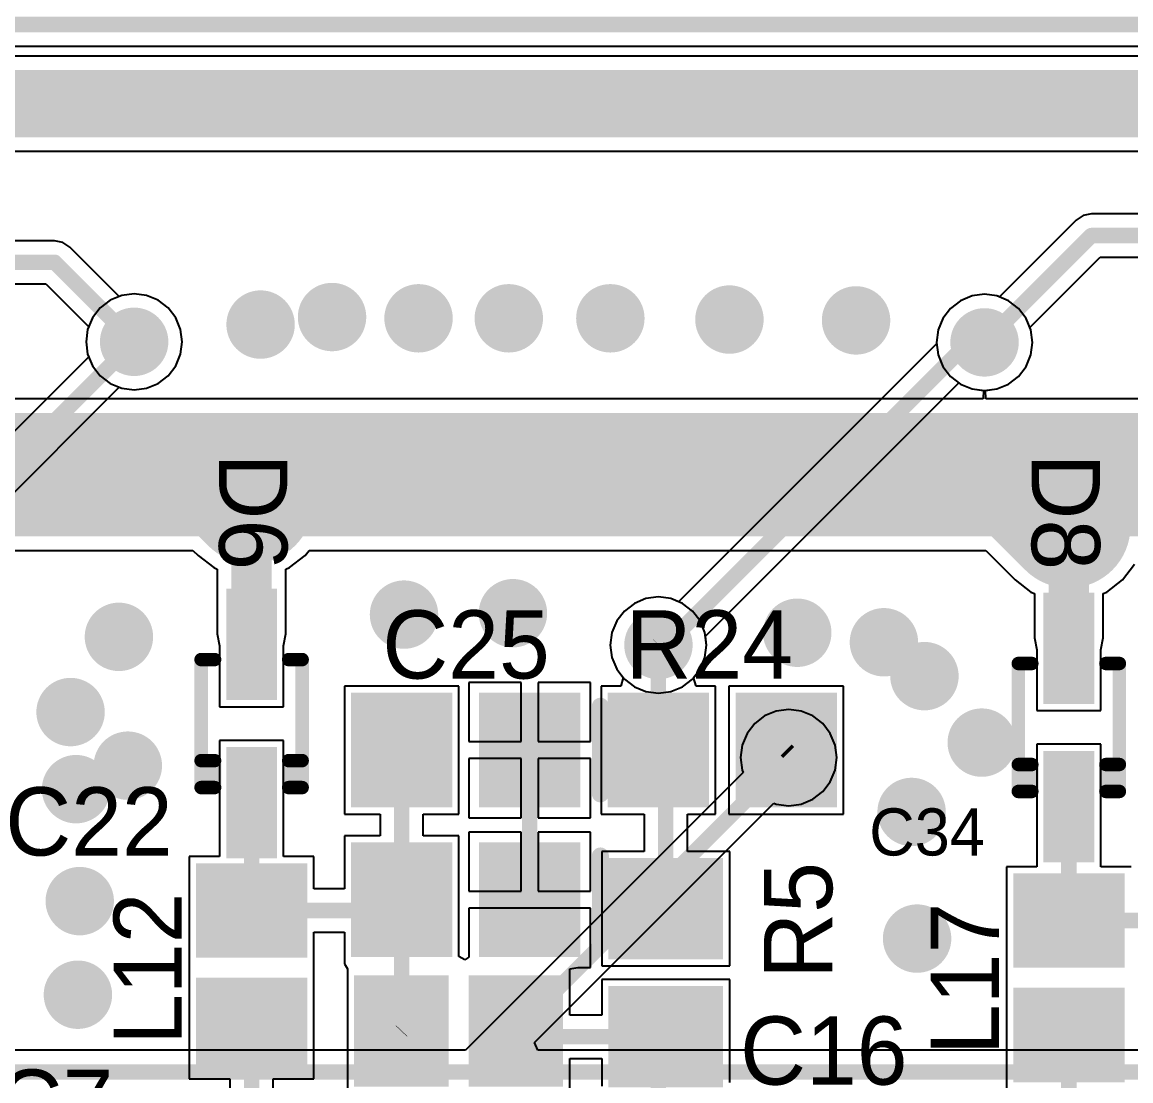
# Model space of a CAD drawing. Header units: millimetres. Extents: x 0 to 7.36, y -3.03 to 0.
# Drawn here: x 2.46 to 3.108, y -1.942 to -1.323 of the extents above; entities that cross this region are included whole.
import ezdxf

# ---------------------------------------------------------------- set-up
doc = ezdxf.new("R2010")
doc.units = ezdxf.units.MM
doc.header["$MEASUREMENT"] = 0
for name, color, linetype in [('BottomLayer', 5, 'Continuous'), ('MultiLayer', 9, 'Continuous'), ('TopLayer', 1, 'Continuous'), ('TopOverlay', 2, 'Continuous'), ('TopPaste', 8, 'Continuous'), ('TopSolder', 216, 'Continuous'), ('ViaHoleLayer', 16, 'Continuous')]:
    doc.layers.add(name, color=color, linetype=linetype)

# ---------------------------------------------------------------- blocks, each defined once
blk = doc.blocks.new('CAP_0805_28')
at = {"layer": 'TopLayer'}
for points in [[(-0.05511, -0.02953), (-0.00393, -0.02953), (-0.05511, 0.02953), (-0.00393, 0.02953)], [(0.0197, -0.02953), (0.07088, -0.02953), (0.0197, 0.02953), (0.07088, 0.02953)]]:
    blk.add_solid(points, dxfattribs=at)
at = {"layer": 'TopOverlay', "const_width": 0.01}
blk.add_lwpolyline([(-0.07088, 0.02557), (-0.07088, -0.02557)], dxfattribs=at)
at = {"layer": 'TopOverlay', "const_width": 0.005}
for points in [[(-0.07338, 0.02557, 1), (-0.06838, 0.02557, 1)], [(-0.07338, -0.02557, 1), (-0.06838, -0.02557, 1)]]:
    blk.add_lwpolyline(points, format="xyb", close=True, dxfattribs=at)
at = {"layer": 'TopPaste'}
for points in [[(-0.05511, -0.02953), (-0.00393, -0.02953), (-0.05511, 0.02953), (-0.00393, 0.02953)], [(0.0197, -0.02953), (0.07088, -0.02953), (0.0197, 0.02953), (0.07088, 0.02953)]]:
    blk.add_solid(points, dxfattribs=at)
at = {"layer": 'TopSolder'}
for points in [[(-0.05911, -0.03353), (0.00007, -0.03353), (-0.05911, 0.03353), (0.00007, 0.03353)], [(0.0157, -0.03353), (0.07488, -0.03353), (0.0157, 0.03353), (0.07488, 0.03353)]]:
    blk.add_solid(points, dxfattribs=at)
blk = doc.blocks.new('RES_0805_36')
at = {"layer": 'TopLayer'}
for points in [[(-0.06299, -0.02953), (-0.01181, -0.02953), (-0.06299, 0.02953), (-0.01181, 0.02953)], [(0.01181, -0.02953), (0.06299, -0.02953), (0.01181, 0.02953), (0.06299, 0.02953)]]:
    blk.add_solid(points, dxfattribs=at)
at = {"layer": 'TopPaste'}
for points in [[(-0.06299, -0.02953), (-0.01181, -0.02953), (-0.06299, 0.02953), (-0.01181, 0.02953)], [(0.01181, -0.02953), (0.06299, -0.02953), (0.01181, 0.02953), (0.06299, 0.02953)]]:
    blk.add_solid(points, dxfattribs=at)
at = {"layer": 'TopSolder'}
for points in [[(-0.06699, -0.03353), (-0.00781, -0.03353), (-0.06699, 0.03353), (-0.00781, 0.03353)], [(0.00781, -0.03353), (0.06699, -0.03353), (0.00781, 0.03353), (0.06699, 0.03353)]]:
    blk.add_solid(points, dxfattribs=at)
blk = doc.blocks.new('SOD_323_39')
at = {"layer": 'TopLayer'}
for points in [[(-0.0748, -0.01083), (-0.01772, -0.01083), (-0.0748, 0.01083), (-0.01772, 0.01083)], [(0.01772, -0.01083), (0.0748, -0.01083), (0.01772, 0.01083), (0.0748, 0.01083)]]:
    blk.add_solid(points, dxfattribs=at)
at = {"layer": 'TopOverlay', "const_width": 0.00787}
for points in [[(0.0374, 0.02953), (-0.0374, 0.02953)], [(-0.0374, 0.02165), (-0.0374, 0.02953)], [(0.02165, 0.02165), (0.02165, 0.02953)], [(0.0374, 0.02165), (0.0374, 0.02953)], [(0.0374, 0.02165), (0.02165, 0.02165)], [(-0.0374, -0.02953), (-0.0374, -0.02165)], [(0.0374, -0.02165), (0.02165, -0.02165)], [(0.02165, -0.02953), (0.02165, -0.02165)], [(0.0374, -0.02953), (0.0374, -0.02165)], [(0.0374, -0.02953), (-0.0374, -0.02953)]]:
    blk.add_lwpolyline(points, dxfattribs=at)
at = {"layer": 'TopOverlay', "const_width": 0.00394}
for points in [[(-0.03937, 0.02953, 1), (-0.03543, 0.02953, 1)], [(-0.03937, 0.02953, 1), (-0.03543, 0.02953, 1)], [(0.01969, 0.02953, 1), (0.02362, 0.02953, 1)], [(0.03543, 0.02953, 1), (0.03937, 0.02953, 1)], [(0.03543, 0.02953, 1), (0.03937, 0.02953, 1)], [(-0.03937, 0.02165, 1), (-0.03543, 0.02165, 1)], [(0.01969, 0.02165, 1), (0.02362, 0.02165, 1)], [(0.01969, 0.02165, 1), (0.02362, 0.02165, 1)], [(0.03543, 0.02165, 1), (0.03937, 0.02165, 1)], [(0.03543, 0.02165, 1), (0.03937, 0.02165, 1)], [(-0.03937, -0.02165, 1), (-0.03543, -0.02165, 1)], [(0.01969, -0.02165, 1), (0.02362, -0.02165, 1)], [(0.01969, -0.02165, 1), (0.02362, -0.02165, 1)], [(0.03543, -0.02165, 1), (0.03937, -0.02165, 1)], [(0.03543, -0.02165, 1), (0.03937, -0.02165, 1)], [(-0.03937, -0.02953, 1), (-0.03543, -0.02953, 1)], [(-0.03937, -0.02953, 1), (-0.03543, -0.02953, 1)], [(0.01969, -0.02953, 1), (0.02362, -0.02953, 1)], [(0.03543, -0.02953, 1), (0.03937, -0.02953, 1)], [(0.03543, -0.02953, 1), (0.03937, -0.02953, 1)]]:
    blk.add_lwpolyline(points, format="xyb", close=True, dxfattribs=at)
at = {"layer": 'TopPaste'}
for points in [[(-0.0748, -0.01083), (-0.01772, -0.01083), (-0.0748, 0.01083), (-0.01772, 0.01083)], [(0.01772, -0.01083), (0.0748, -0.01083), (0.01772, 0.01083), (0.0748, 0.01083)]]:
    blk.add_solid(points, dxfattribs=at)
at = {"layer": 'TopSolder'}
for points in [[(-0.0788, -0.01483), (-0.01372, -0.01483), (-0.0788, 0.01483), (-0.01372, 0.01483)], [(0.01372, -0.01483), (0.0788, -0.01483), (0.01372, 0.01483), (0.0788, 0.01483)]]:
    blk.add_solid(points, dxfattribs=at)
blk = doc.blocks.new('RES_0805_80')
at = {"layer": 'TopLayer'}
for points in [[(-0.06299, -0.02953), (-0.01181, -0.02953), (-0.06299, 0.02953), (-0.01181, 0.02953)], [(0.01181, -0.02953), (0.06299, -0.02953), (0.01181, 0.02953), (0.06299, 0.02953)]]:
    blk.add_solid(points, dxfattribs=at)
at = {"layer": 'TopPaste'}
for points in [[(-0.06299, -0.02953), (-0.01181, -0.02953), (-0.06299, 0.02953), (-0.01181, 0.02953)], [(0.01181, -0.02953), (0.06299, -0.02953), (0.01181, 0.02953), (0.06299, 0.02953)]]:
    blk.add_solid(points, dxfattribs=at)
at = {"layer": 'TopSolder'}
for points in [[(-0.06699, -0.03353), (-0.00781, -0.03353), (-0.06699, 0.03353), (-0.00781, 0.03353)], [(0.00781, -0.03353), (0.06699, -0.03353), (0.00781, 0.03353), (0.06699, 0.03353)]]:
    blk.add_solid(points, dxfattribs=at)
blk = doc.blocks.new('IND_0805_99')
at = {"layer": 'TopLayer'}
for points in [[(-0.05709, -0.02854), (-0.00984, -0.02854), (-0.05709, 0.02854), (-0.00984, 0.02854)], [(0.00984, -0.02854), (0.05709, -0.02854), (0.00984, 0.02854), (0.05709, 0.02854)]]:
    blk.add_solid(points, dxfattribs=at)
at = {"layer": 'TopPaste'}
for points in [[(-0.05709, -0.02854), (-0.00984, -0.02854), (-0.05709, 0.02854), (-0.00984, 0.02854)], [(0.00984, -0.02854), (0.05709, -0.02854), (0.00984, 0.02854), (0.05709, 0.02854)]]:
    blk.add_solid(points, dxfattribs=at)
at = {"layer": 'TopSolder'}
for points in [[(-0.06109, -0.03254), (-0.00584, -0.03254), (-0.06109, 0.03254), (-0.00584, 0.03254)], [(0.00584, -0.03254), (0.06109, -0.03254), (0.00584, 0.03254), (0.06109, 0.03254)]]:
    blk.add_solid(points, dxfattribs=at)
blk = doc.blocks.new('SOD_323_196')
at = {"layer": 'TopLayer'}
for points in [[(-0.0748, -0.01083), (-0.01772, -0.01083), (-0.0748, 0.01083), (-0.01772, 0.01083)], [(0.01772, -0.01083), (0.0748, -0.01083), (0.01772, 0.01083), (0.0748, 0.01083)]]:
    blk.add_solid(points, dxfattribs=at)
at = {"layer": 'TopOverlay', "const_width": 0.00787}
for points in [[(0.0374, 0.02953), (-0.0374, 0.02953)], [(-0.0374, 0.02165), (-0.0374, 0.02953)], [(0.02165, 0.02165), (0.02165, 0.02953)], [(0.0374, 0.02165), (0.0374, 0.02953)], [(0.0374, 0.02165), (0.02165, 0.02165)], [(-0.0374, -0.02953), (-0.0374, -0.02165)], [(0.0374, -0.02165), (0.02165, -0.02165)], [(0.02165, -0.02953), (0.02165, -0.02165)], [(0.0374, -0.02953), (0.0374, -0.02165)], [(0.0374, -0.02953), (-0.0374, -0.02953)]]:
    blk.add_lwpolyline(points, dxfattribs=at)
at = {"layer": 'TopOverlay', "const_width": 0.00394}
for points in [[(-0.03937, 0.02953, 1), (-0.03543, 0.02953, 1)], [(-0.03937, 0.02953, 1), (-0.03543, 0.02953, 1)], [(0.01969, 0.02953, 1), (0.02362, 0.02953, 1)], [(0.03543, 0.02953, 1), (0.03937, 0.02953, 1)], [(0.03543, 0.02953, 1), (0.03937, 0.02953, 1)], [(-0.03937, 0.02165, 1), (-0.03543, 0.02165, 1)], [(0.01969, 0.02165, 1), (0.02362, 0.02165, 1)], [(0.01969, 0.02165, 1), (0.02362, 0.02165, 1)], [(0.03543, 0.02165, 1), (0.03937, 0.02165, 1)], [(0.03543, 0.02165, 1), (0.03937, 0.02165, 1)], [(-0.03937, -0.02165, 1), (-0.03543, -0.02165, 1)], [(0.01969, -0.02165, 1), (0.02362, -0.02165, 1)], [(0.01969, -0.02165, 1), (0.02362, -0.02165, 1)], [(0.03543, -0.02165, 1), (0.03937, -0.02165, 1)], [(0.03543, -0.02165, 1), (0.03937, -0.02165, 1)], [(-0.03937, -0.02953, 1), (-0.03543, -0.02953, 1)], [(-0.03937, -0.02953, 1), (-0.03543, -0.02953, 1)], [(0.01969, -0.02953, 1), (0.02362, -0.02953, 1)], [(0.03543, -0.02953, 1), (0.03937, -0.02953, 1)], [(0.03543, -0.02953, 1), (0.03937, -0.02953, 1)]]:
    blk.add_lwpolyline(points, format="xyb", close=True, dxfattribs=at)
at = {"layer": 'TopPaste'}
for points in [[(-0.0748, -0.01083), (-0.01772, -0.01083), (-0.0748, 0.01083), (-0.01772, 0.01083)], [(0.01772, -0.01083), (0.0748, -0.01083), (0.01772, 0.01083), (0.0748, 0.01083)]]:
    blk.add_solid(points, dxfattribs=at)
at = {"layer": 'TopSolder'}
for points in [[(-0.0788, -0.01483), (-0.01372, -0.01483), (-0.0788, 0.01483), (-0.01372, 0.01483)], [(0.01372, -0.01483), (0.0788, -0.01483), (0.01372, 0.01483), (0.0788, 0.01483)]]:
    blk.add_solid(points, dxfattribs=at)
blk = doc.blocks.new('CAP_0805_197')
at = {"layer": 'TopLayer'}
for points in [[(-0.05511, -0.02953), (-0.00393, -0.02953), (-0.05511, 0.02953), (-0.00393, 0.02953)], [(0.0197, -0.02953), (0.07088, -0.02953), (0.0197, 0.02953), (0.07088, 0.02953)]]:
    blk.add_solid(points, dxfattribs=at)
at = {"layer": 'TopOverlay', "const_width": 0.01}
blk.add_lwpolyline([(-0.07088, 0.02557), (-0.07088, -0.02557)], dxfattribs=at)
at = {"layer": 'TopOverlay', "const_width": 0.005}
for points in [[(-0.07338, 0.02557, 1), (-0.06838, 0.02557, 1)], [(-0.07338, -0.02557, 1), (-0.06838, -0.02557, 1)]]:
    blk.add_lwpolyline(points, format="xyb", close=True, dxfattribs=at)
at = {"layer": 'TopPaste'}
for points in [[(-0.05511, -0.02953), (-0.00393, -0.02953), (-0.05511, 0.02953), (-0.00393, 0.02953)], [(0.0197, -0.02953), (0.07088, -0.02953), (0.0197, 0.02953), (0.07088, 0.02953)]]:
    blk.add_solid(points, dxfattribs=at)
at = {"layer": 'TopSolder'}
for points in [[(-0.05911, -0.03353), (0.00007, -0.03353), (-0.05911, 0.03353), (0.00007, 0.03353)], [(0.0157, -0.03353), (0.07488, -0.03353), (0.0157, 0.03353), (0.07488, 0.03353)]]:
    blk.add_solid(points, dxfattribs=at)
blk = doc.blocks.new('IND_0805_225')
at = {"layer": 'TopLayer'}
for points in [[(-0.05709, -0.02854), (-0.00984, -0.02854), (-0.05709, 0.02854), (-0.00984, 0.02854)], [(0.00984, -0.02854), (0.05709, -0.02854), (0.00984, 0.02854), (0.05709, 0.02854)]]:
    blk.add_solid(points, dxfattribs=at)
at = {"layer": 'TopPaste'}
for points in [[(-0.05709, -0.02854), (-0.00984, -0.02854), (-0.05709, 0.02854), (-0.00984, 0.02854)], [(0.00984, -0.02854), (0.05709, -0.02854), (0.00984, 0.02854), (0.05709, 0.02854)]]:
    blk.add_solid(points, dxfattribs=at)
at = {"layer": 'TopSolder'}
for points in [[(-0.06109, -0.03254), (-0.00584, -0.03254), (-0.06109, 0.03254), (-0.00584, 0.03254)], [(0.00584, -0.03254), (0.06109, -0.03254), (0.00584, 0.03254), (0.06109, 0.03254)]]:
    blk.add_solid(points, dxfattribs=at)
blk = doc.blocks.new('IND_0805_227')
at = {"layer": 'TopLayer'}
for points in [[(-0.05709, -0.02854), (-0.00984, -0.02854), (-0.05709, 0.02854), (-0.00984, 0.02854)], [(0.00984, -0.02854), (0.05709, -0.02854), (0.00984, 0.02854), (0.05709, 0.02854)]]:
    blk.add_solid(points, dxfattribs=at)
at = {"layer": 'TopPaste'}
for points in [[(-0.05709, -0.02854), (-0.00984, -0.02854), (-0.05709, 0.02854), (-0.00984, 0.02854)], [(0.00984, -0.02854), (0.05709, -0.02854), (0.00984, 0.02854), (0.05709, 0.02854)]]:
    blk.add_solid(points, dxfattribs=at)
at = {"layer": 'TopSolder'}
for points in [[(-0.06109, -0.03254), (-0.00584, -0.03254), (-0.06109, 0.03254), (-0.00584, 0.03254)], [(0.00584, -0.03254), (0.06109, -0.03254), (0.00584, 0.03254), (0.06109, 0.03254)]]:
    blk.add_solid(points, dxfattribs=at)

msp = doc.modelspace()

# ---------------------------------------------------------------- linework, layer by layer
at = {"layer": 'BottomLayer'}
for p, q in [((3.45851, -1.34272), (2.4399, -1.34272)), ((2.41217, -1.39832), (3.46761, -1.39832)), ((2.51805, -1.48257), (2.51127, -1.48538)), ((2.52533, -1.48161), (2.51805, -1.48257)), ((2.5326, -1.48257), (2.52533, -1.48161)), ((2.53938, -1.48538), (2.5326, -1.48257)), ((3.01513, -1.48292), (3.00835, -1.48573)), ((3.02241, -1.48196), (3.01513, -1.48292)), ((3.02968, -1.48292), (3.02241, -1.48196)), ((3.03646, -1.48573), (3.02968, -1.48292)), ((2.50545, -1.48985), (2.50098, -1.49567)), ((2.51127, -1.48538), (2.50545, -1.48985)), ((2.54521, -1.48985), (2.53938, -1.48538)), ((2.54967, -1.49567), (2.54521, -1.48985)), ((3.00253, -1.49019), (2.99806, -1.49602)), ((3.00835, -1.48573), (3.00253, -1.49019)), ((3.04229, -1.49019), (3.03646, -1.48573)), ((3.04675, -1.49602), (3.04229, -1.49019)), ((2.50098, -1.49567), (2.49817, -1.50245)), ((2.55248, -1.50245), (2.54967, -1.49567)), ((2.99806, -1.49602), (2.99525, -1.5028)), ((3.04956, -1.5028), (3.04675, -1.49602)), ((2.49817, -1.50245), (2.49721, -1.50973)), ((2.55344, -1.50973), (2.55248, -1.50245)), ((2.99525, -1.5028), (2.99429, -1.51007)), ((3.05052, -1.51007), (3.04956, -1.5028)), ((2.49721, -1.50973), (2.49817, -1.517)), ((2.55248, -1.517), (2.55344, -1.50973)), ((2.99439, -1.51084), (2.84357, -1.66167)), ((2.99429, -1.51007), (2.99439, -1.51084)), ((3.04956, -1.51735), (3.05052, -1.51007)), ((2.49876, -1.51842), (2.33632, -1.68085)), ((2.49817, -1.517), (2.49876, -1.51842)), ((2.54967, -1.52379), (2.55248, -1.517)), ((3.04675, -1.52413), (3.04956, -1.51735)), ((2.54521, -1.52961), (2.54967, -1.52379)), ((3.04229, -1.52995), (3.04675, -1.52413)), ((2.5326, -1.53688), (2.53938, -1.53408)), ((2.53938, -1.53408), (2.54521, -1.52961)), ((2.85923, -1.68177), (3.00734, -1.53365)), ((3.00734, -1.53365), (3.00835, -1.53442)), ((3.00835, -1.53442), (3.01513, -1.53723)), ((3.02968, -1.53723), (3.03646, -1.53442)), ((3.03646, -1.53442), (3.04229, -1.52995)), ((2.34492, -1.70801), (2.51664, -1.5363)), ((2.51664, -1.5363), (2.51805, -1.53688)), ((2.51805, -1.53688), (2.52533, -1.53784)), ((2.52533, -1.53784), (2.5326, -1.53688)), ((3.01513, -1.53723), (3.02241, -1.53819)), ((3.02241, -1.53819), (3.02968, -1.53723)), ((2.8318, -1.65885), (2.82452, -1.6598)), ((2.83907, -1.6598), (2.8318, -1.65885)), ((2.81774, -1.66261), (2.81192, -1.66708)), ((2.82452, -1.6598), (2.81774, -1.66261)), ((2.84357, -1.66167), (2.83907, -1.6598)), ((2.81192, -1.66708), (2.80745, -1.6729)), ((2.80745, -1.6729), (2.80464, -1.67968)), ((2.80464, -1.67968), (2.80368, -1.68696)), ((2.85991, -1.68696), (2.85923, -1.68177)), ((2.80368, -1.68696), (2.80464, -1.69424)), ((2.85895, -1.69424), (2.85991, -1.68696)), ((2.80464, -1.69424), (2.80745, -1.70102)), ((2.85614, -1.70102), (2.85895, -1.69424)), ((2.80745, -1.70102), (2.81192, -1.70684)), ((2.85168, -1.70684), (2.85614, -1.70102)), ((2.81192, -1.70684), (2.81774, -1.71131)), ((2.84585, -1.71131), (2.85168, -1.70684)), ((2.81774, -1.71131), (2.82452, -1.71412)), ((2.82452, -1.71412), (2.8318, -1.71508)), ((2.8318, -1.71508), (2.83907, -1.71412)), ((2.83907, -1.71412), (2.84585, -1.71131)), ((2.89387, -1.72844), (2.88805, -1.73291)), ((2.90065, -1.72563), (2.89387, -1.72844)), ((2.90793, -1.72467), (2.90065, -1.72563)), ((2.9152, -1.72563), (2.90793, -1.72467)), ((2.92198, -1.72844), (2.9152, -1.72563)), ((2.92781, -1.73291), (2.92198, -1.72844)), ((2.88805, -1.73291), (2.88358, -1.73873)), ((2.93227, -1.73873), (2.92781, -1.73291)), ((2.88358, -1.73873), (2.88077, -1.74551)), ((2.93508, -1.74551), (2.93227, -1.73873)), ((2.88077, -1.74551), (2.87981, -1.75279)), ((2.93604, -1.75279), (2.93508, -1.74551)), ((2.87981, -1.75279), (2.88077, -1.76006)), ((2.93508, -1.76006), (2.93604, -1.75279)), ((2.88135, -1.76148), (2.71898, -1.92386)), ((2.88077, -1.76006), (2.88135, -1.76148)), ((2.93227, -1.76684), (2.93508, -1.76006)), ((2.92781, -1.77267), (2.93227, -1.76684)), ((2.92198, -1.77714), (2.92781, -1.77267)), ((2.75936, -1.91924), (2.89924, -1.77936)), ((2.89924, -1.77936), (2.90065, -1.77994)), ((2.90065, -1.77994), (2.90793, -1.7809)), ((2.90793, -1.7809), (2.9152, -1.77994)), ((2.9152, -1.77994), (2.92198, -1.77714)), ((2.71898, -1.92386), (2.2483, -1.92386)), ((2.76128, -1.92386), (2.75936, -1.91924)), ((3.20227, -1.92386), (2.76128, -1.92386))]:
    msp.add_line(p, q, dxfattribs=at)
for points, const_width in [([(2.41211, -1.37052), (3.47002, -1.37052)], 0.03937), ([(2.33341, -1.70165), (2.52533, -1.50973)], 0.00906), ([(2.83615, -1.68696), (3.01304, -1.51007)], 0.00906), ([(3.01304, -1.51007), (3.02241, -1.51007)], 0.00906), ([(2.8318, -1.68696), (2.83615, -1.68696)], 0.00906), ([(2.72422, -1.9365), (2.90793, -1.75279)], 0.00906), ([(1.0887, -1.9365), (4.62336, -1.9365)], 0.00906), ([(1.0887, -1.9365), (4.20037, -1.9365)], 0.00906), ([(1.0887, -1.9365), (3.71059, -1.9365)], 0.00906), ([(1.0887, -1.9365), (3.2075, -1.9365)], 0.00906), ([(1.0887, -1.9365), (2.72422, -1.9365)], 0.00906)]:
    msp.add_lwpolyline(points, dxfattribs=dict(at, const_width=const_width))
for points, const_width in [([(2.63102, -1.49526, 1), (2.65102, -1.49526, 1)], 0.02), ([(2.68157, -1.496, 1), (2.70157, -1.496, 1)], 0.02), ([(2.73433, -1.496, 1), (2.75433, -1.496, 1)], 0.02), ([(2.79369, -1.496, 1), (2.81369, -1.496, 1)], 0.02), ([(2.8633, -1.49673, 1), (2.8833, -1.49673, 1)], 0.02), ([(2.93732, -1.49722, 1), (2.95732, -1.49722, 1)], 0.02), ([(2.58925, -1.49966, 1), (2.60925, -1.49966, 1)], 0.02), ([(2.51533, -1.50973, 1), (2.53533, -1.50973, 1)], 0.02), ([(3.01241, -1.51007, 1), (3.03241, -1.51007, 1)], 0.02), ([(2.52306, -1.50973, 1), (2.52759, -1.50973, 1)], 0.00453), ([(3.01078, -1.51007, 1), (3.0153, -1.51007, 1)], 0.00453), ([(3.01078, -1.51007, 1), (3.0153, -1.51007, 1)], 0.00453), ([(3.02014, -1.51007, 1), (3.02467, -1.51007, 1)], 0.00453), ([(2.67308, -1.66919, 1), (2.69308, -1.66919, 1)], 0.02), ([(2.73676, -1.66838, 1), (2.75676, -1.66838, 1)], 0.02), ([(2.50644, -1.68219, 1), (2.52644, -1.68219, 1)], 0.02), ([(2.90295, -1.67979, 1), (2.92295, -1.67979, 1)], 0.02), ([(2.9536, -1.68535, 1), (2.9736, -1.68535, 1)], 0.02), ([(2.8218, -1.68696, 1), (2.8418, -1.68696, 1)], 0.02), ([(2.82953, -1.68696, 1), (2.83406, -1.68696, 1)], 0.00453), ([(2.83389, -1.68696, 1), (2.83842, -1.68696, 1)], 0.00453), ([(2.83389, -1.68696, 1), (2.83842, -1.68696, 1)], 0.00453), ([(2.97728, -1.70515, 1), (2.99728, -1.70515, 1)], 0.02), ([(2.47818, -1.72616, 1), (2.49818, -1.72616, 1)], 0.02), ([(3.01078, -1.74401, 1), (3.03078, -1.74401, 1)], 0.02), ([(2.89793, -1.75279, 1), (2.91793, -1.75279, 1)], 0.02), ([(2.51165, -1.75747, 1), (2.53165, -1.75747, 1)], 0.02), ([(2.90566, -1.75279, 1), (2.91019, -1.75279, 1)], 0.00453), ([(2.48139, -1.77122, 1), (2.50139, -1.77122, 1)], 0.02), ([(2.96978, -1.78454, 1), (2.98978, -1.78454, 1)], 0.02), ([(2.48354, -1.83666, 1), (2.50354, -1.83666, 1)], 0.02), ([(2.97299, -1.85856, 1), (2.99299, -1.85856, 1)], 0.02), ([(2.48247, -1.89137, 1), (2.50247, -1.89137, 1)], 0.02), ([(2.72195, -1.9365, 1), (2.72648, -1.9365, 1)], 0.00453), ([(2.72195, -1.9365, 1), (2.72648, -1.9365, 1)], 0.00453)]:
    msp.add_lwpolyline(points, format="xyb", close=True, dxfattribs=dict(at, const_width=const_width))
at = {"layer": 'MultiLayer', "const_width": 0.02}
for points in [[(2.63102, -1.49526, 1), (2.65102, -1.49526, 1)], [(2.68157, -1.496, 1), (2.70157, -1.496, 1)], [(2.73433, -1.496, 1), (2.75433, -1.496, 1)], [(2.79369, -1.496, 1), (2.81369, -1.496, 1)], [(2.8633, -1.49673, 1), (2.8833, -1.49673, 1)], [(2.93732, -1.49722, 1), (2.95732, -1.49722, 1)], [(2.58925, -1.49966, 1), (2.60925, -1.49966, 1)], [(2.51533, -1.50973, 1), (2.53533, -1.50973, 1)], [(3.01241, -1.51007, 1), (3.03241, -1.51007, 1)], [(2.67308, -1.66919, 1), (2.69308, -1.66919, 1)], [(2.73676, -1.66838, 1), (2.75676, -1.66838, 1)], [(2.50644, -1.68219, 1), (2.52644, -1.68219, 1)], [(2.90295, -1.67979, 1), (2.92295, -1.67979, 1)], [(2.9536, -1.68535, 1), (2.9736, -1.68535, 1)], [(2.8218, -1.68696, 1), (2.8418, -1.68696, 1)], [(2.97728, -1.70515, 1), (2.99728, -1.70515, 1)], [(2.47818, -1.72616, 1), (2.49818, -1.72616, 1)], [(3.01078, -1.74401, 1), (3.03078, -1.74401, 1)], [(2.89793, -1.75279, 1), (2.91793, -1.75279, 1)], [(2.51165, -1.75747, 1), (2.53165, -1.75747, 1)], [(2.48139, -1.77122, 1), (2.50139, -1.77122, 1)], [(2.96978, -1.78454, 1), (2.98978, -1.78454, 1)], [(2.48354, -1.83666, 1), (2.50354, -1.83666, 1)], [(2.97299, -1.85856, 1), (2.99299, -1.85856, 1)], [(2.48247, -1.89137, 1), (2.50247, -1.89137, 1)]]:
    msp.add_lwpolyline(points, format="xyb", close=True, dxfattribs=at)
at = {"layer": 'TopLayer'}
for p, q in [((2.20257, -1.33695), (3.19986, -1.33695)), ((3.08002, -1.43594), (3.07591, -1.43868)), ((3.08485, -1.43498), (3.08002, -1.43594)), ((3.58511, -1.43498), (3.08485, -1.43498)), ((3.07591, -1.43868), (3.03109, -1.4835)), ((2.47888, -1.45064), (2.17838, -1.45064)), ((2.48372, -1.4516), (2.47888, -1.45064)), ((2.48782, -1.45434), (2.48372, -1.4516)), ((2.51664, -1.48316), (2.48782, -1.45434)), ((3.04898, -1.50139), (3.09009, -1.46027)), ((3.09009, -1.46027), (3.59035, -1.46027)), ((2.17314, -1.47592), (2.47364, -1.47592)), ((2.47364, -1.47592), (2.49876, -1.50104)), ((2.51805, -1.48257), (2.51664, -1.48316)), ((2.52533, -1.48161), (2.51805, -1.48257)), ((2.5326, -1.48257), (2.52533, -1.48161)), ((2.53938, -1.48538), (2.5326, -1.48257)), ((3.01513, -1.48292), (3.00835, -1.48573)), ((3.02241, -1.48196), (3.01513, -1.48292)), ((3.02968, -1.48292), (3.02241, -1.48196)), ((3.03109, -1.4835), (3.02968, -1.48292)), ((2.54521, -1.48985), (2.53938, -1.48538)), ((2.54967, -1.49567), (2.54521, -1.48985)), ((3.00253, -1.49019), (2.99806, -1.49602)), ((3.00835, -1.48573), (3.00253, -1.49019)), ((2.55248, -1.50245), (2.54967, -1.49567)), ((2.99806, -1.49602), (2.99525, -1.5028)), ((2.49817, -1.50245), (2.49721, -1.50973)), ((2.49876, -1.50104), (2.49817, -1.50245)), ((2.55344, -1.50973), (2.55248, -1.50245)), ((2.99525, -1.5028), (2.99429, -1.51007)), ((3.04956, -1.5028), (3.04898, -1.50139)), ((3.05052, -1.51007), (3.04956, -1.5028)), ((2.49721, -1.50973), (2.49817, -1.517)), ((2.55248, -1.517), (2.55344, -1.50973)), ((2.99429, -1.51007), (2.99525, -1.51735)), ((3.04956, -1.51735), (3.05052, -1.51007)), ((2.49817, -1.517), (2.50098, -1.52379)), ((2.54967, -1.52379), (2.55248, -1.517)), ((2.99525, -1.51735), (2.99806, -1.52413)), ((3.04675, -1.52413), (3.04956, -1.51735)), ((2.50098, -1.52379), (2.50545, -1.52961)), ((2.54521, -1.52961), (2.54967, -1.52379)), ((2.99806, -1.52413), (3.00253, -1.52995)), ((3.04229, -1.52995), (3.04675, -1.52413)), ((2.50545, -1.52961), (2.51127, -1.53408)), ((2.51127, -1.53408), (2.51805, -1.53688)), ((2.5326, -1.53688), (2.53938, -1.53408)), ((2.53938, -1.53408), (2.54521, -1.52961)), ((3.00253, -1.52995), (3.00835, -1.53442)), ((3.00835, -1.53442), (3.01513, -1.53723)), ((3.02968, -1.53723), (3.03646, -1.53442)), ((3.03646, -1.53442), (3.04229, -1.52995)), ((2.51805, -1.53688), (2.52533, -1.53784)), ((2.52533, -1.53784), (2.5326, -1.53688)), ((3.01513, -1.53723), (3.02189, -1.53812)), ((3.02189, -1.53812), (3.02156, -1.54312)), ((3.02292, -1.53812), (3.02968, -1.53723)), ((3.02325, -1.54312), (3.02292, -1.53812)), ((3.02156, -1.54312), (1.29796, -1.54312)), ((4.47264, -1.54312), (3.02325, -1.54312)), ((2.13253, -1.63167), (2.55968, -1.63167)), ((2.55968, -1.63167), (2.5627, -1.63469)), ((2.62531, -1.6347), (2.62763, -1.63167)), ((2.62763, -1.63167), (3.02312, -1.63167)), ((3.02312, -1.63167), (3.04039, -1.64895)), ((2.5627, -1.63469), (2.57187, -1.64173)), ((2.61614, -1.64173), (2.62531, -1.6347)), ((2.57187, -1.64173), (2.57394, -1.64259)), ((2.57394, -1.64259), (2.57394, -1.68052)), ((2.61408, -1.64259), (2.61614, -1.64173)), ((2.61408, -1.68052), (2.61408, -1.64259)), ((3.10301, -1.64895), (3.11005, -1.63978)), ((3.04039, -1.64895), (3.04956, -1.65598)), ((3.09384, -1.65598), (3.10301, -1.64895)), ((2.8318, -1.65885), (2.82452, -1.6598)), ((2.83907, -1.6598), (2.8318, -1.65885)), ((3.04956, -1.65598), (3.05163, -1.65684)), ((3.05163, -1.65684), (3.05163, -1.6828)), ((3.09177, -1.65684), (3.09384, -1.65598)), ((3.09177, -1.6828), (3.09177, -1.65684)), ((2.81774, -1.66261), (2.81192, -1.66708)), ((2.82452, -1.6598), (2.81774, -1.66261)), ((2.84585, -1.66261), (2.83907, -1.6598)), ((2.85168, -1.66708), (2.84585, -1.66261)), ((2.81192, -1.66708), (2.80745, -1.6729)), ((2.85614, -1.6729), (2.85168, -1.66708)), ((2.80745, -1.6729), (2.80464, -1.67968)), ((2.85895, -1.67968), (2.85614, -1.6729)), ((2.57394, -1.68052), (2.57531, -1.68741)), ((2.61271, -1.68741), (2.61408, -1.68052)), ((2.80464, -1.67968), (2.80368, -1.68696)), ((2.85991, -1.68696), (2.85895, -1.67968)), ((3.05163, -1.6828), (3.053, -1.68969)), ((3.0904, -1.68969), (3.09177, -1.6828)), ((2.57531, -1.68741), (2.57531, -1.72304)), ((2.61271, -1.72304), (2.61271, -1.68741)), ((2.80368, -1.68696), (2.80464, -1.69424)), ((2.85895, -1.69424), (2.85991, -1.68696)), ((3.053, -1.68969), (3.053, -1.72532)), ((3.0904, -1.72532), (3.0904, -1.68969)), ((2.80464, -1.69424), (2.80745, -1.70102)), ((2.85614, -1.70102), (2.85895, -1.69424)), ((2.80745, -1.70102), (2.81124, -1.70596)), ((2.85235, -1.70596), (2.85614, -1.70102)), ((2.75151, -1.70883), (2.72092, -1.70883)), ((2.72092, -1.70883), (2.72092, -1.74336)), ((2.75151, -1.74336), (2.75151, -1.70883)), ((2.7921, -1.70883), (2.76151, -1.70883)), ((2.76151, -1.70883), (2.76151, -1.74336)), ((2.7921, -1.74336), (2.7921, -1.70883)), ((2.81124, -1.70596), (2.80981, -1.71096)), ((2.85378, -1.71096), (2.85235, -1.70596)), ((2.71517, -1.71096), (2.64824, -1.71096)), ((2.64824, -1.71096), (2.64824, -1.78576)), ((2.71517, -1.78576), (2.71517, -1.71096)), ((2.80981, -1.71096), (2.79824, -1.71096)), ((2.79824, -1.71096), (2.79824, -1.78576)), ((2.86517, -1.71096), (2.85378, -1.71096)), ((2.86517, -1.78576), (2.86517, -1.71096)), ((2.93997, -1.71096), (2.87304, -1.71096)), ((2.87304, -1.71096), (2.87304, -1.78576)), ((2.93997, -1.78576), (2.93997, -1.71096)), ((2.57531, -1.72304), (2.61271, -1.72304)), ((3.053, -1.72532), (3.0904, -1.72532)), ((2.61271, -1.74272), (2.57531, -1.74272)), ((2.57531, -1.74272), (2.57531, -1.81062)), ((2.61271, -1.81062), (2.61271, -1.74272)), ((2.72092, -1.74336), (2.75151, -1.74336)), ((2.76151, -1.74336), (2.7921, -1.74336)), ((3.0904, -1.745), (3.053, -1.745)), ((3.053, -1.745), (3.053, -1.81653)), ((3.0904, -1.81653), (3.0904, -1.745)), ((2.75151, -1.75336), (2.72092, -1.75336)), ((2.72092, -1.75336), (2.72092, -1.78789)), ((2.75151, -1.78789), (2.75151, -1.75336)), ((2.7921, -1.75336), (2.76151, -1.75336)), ((2.76151, -1.75336), (2.76151, -1.78789)), ((2.7921, -1.78789), (2.7921, -1.75336)), ((2.64824, -1.78576), (2.66906, -1.78576)), ((2.66906, -1.78576), (2.66906, -1.79846)), ((2.69435, -1.79846), (2.69435, -1.78576)), ((2.69435, -1.78576), (2.71517, -1.78576)), ((2.72092, -1.78789), (2.75151, -1.78789)), ((2.76151, -1.78789), (2.7921, -1.78789)), ((2.79824, -1.78576), (2.82341, -1.78576)), ((2.82341, -1.78576), (2.82341, -1.80763)), ((2.8487, -1.80763), (2.8487, -1.78576)), ((2.8487, -1.78576), (2.86517, -1.78576)), ((2.87304, -1.78576), (2.93997, -1.78576)), ((2.66906, -1.79846), (2.64824, -1.79846)), ((2.64824, -1.79846), (2.64824, -1.82947)), ((2.71517, -1.79846), (2.69435, -1.79846)), ((2.71517, -1.86902), (2.71517, -1.79846)), ((2.75151, -1.79634), (2.72092, -1.79634)), ((2.72092, -1.79634), (2.72092, -1.83087)), ((2.75151, -1.83087), (2.75151, -1.79634)), ((2.7921, -1.79634), (2.76151, -1.79634)), ((2.76151, -1.79634), (2.76151, -1.83087)), ((2.7921, -1.83087), (2.7921, -1.79634)), ((2.82341, -1.80763), (2.79866, -1.80763)), ((2.79866, -1.80763), (2.79866, -1.87456)), ((2.87346, -1.80763), (2.8487, -1.80763)), ((2.87346, -1.87456), (2.87346, -1.80763)), ((2.57531, -1.81062), (2.55759, -1.81062)), ((2.55759, -1.81062), (2.55759, -1.87255)), ((2.63043, -1.81062), (2.61271, -1.81062)), ((2.63043, -1.82947), (2.63043, -1.81062)), ((3.053, -1.81653), (3.03528, -1.81653)), ((3.03528, -1.81653), (3.03528, -1.87846)), ((3.10812, -1.81653), (3.0904, -1.81653)), ((2.64824, -1.82947), (2.63043, -1.82947)), ((2.72092, -1.83087), (2.75151, -1.83087)), ((2.76151, -1.83087), (2.7921, -1.83087)), ((2.75651, -1.84087), (2.72092, -1.84087)), ((2.72092, -1.84087), (2.72092, -1.86946)), ((2.7921, -1.84087), (2.75651, -1.84087)), ((2.7921, -1.87539), (2.7921, -1.84087)), ((2.63043, -1.87255), (2.63043, -1.85476)), ((2.63043, -1.85476), (2.64824, -1.85476)), ((2.64824, -1.85476), (2.64824, -1.87327)), ((2.55759, -1.87255), (2.55759, -1.87361)), ((2.63043, -1.87361), (2.63043, -1.87255)), ((2.71855, -1.87096), (2.71517, -1.86902)), ((2.72092, -1.86946), (2.71855, -1.87096)), ((2.55759, -1.87361), (2.55759, -1.87755)), ((2.55759, -1.87755), (2.55759, -1.87861)), ((2.55759, -1.87861), (2.55759, -1.94054)), ((2.63043, -1.87755), (2.63043, -1.87361)), ((2.63043, -1.87861), (2.63043, -1.87755)), ((2.63043, -1.94054), (2.63043, -1.87861)), ((2.64824, -1.87327), (2.64824, -1.87327)), ((2.64824, -1.87327), (2.65002, -1.87622)), ((2.65002, -1.87622), (2.65002, -1.94906)), ((2.77994, -1.87622), (2.78459, -1.87539)), ((2.77994, -1.90326), (2.77994, -1.87622)), ((2.78459, -1.87539), (2.7921, -1.87539)), ((2.79866, -1.87456), (2.87346, -1.87456)), ((3.03528, -1.87846), (3.03528, -1.87952)), ((2.87346, -1.88244), (2.79866, -1.88244)), ((2.79866, -1.88244), (2.79866, -1.90326)), ((2.87346, -1.9427), (2.87346, -1.88244)), ((3.03528, -1.87952), (3.03528, -1.88346)), ((3.03528, -1.88346), (3.03528, -1.88452)), ((3.03528, -1.88452), (3.03528, -1.94645)), ((2.79866, -1.90326), (2.77994, -1.90326)), ((2.77994, -1.94906), (2.77994, -1.92855)), ((2.77994, -1.92855), (2.79866, -1.92855)), ((2.79866, -1.92855), (2.79866, -1.94483)), ((2.55759, -1.94054), (2.58136, -1.94054)), ((2.58136, -1.94054), (2.58136, -1.95885)), ((2.60665, -1.95885), (2.60665, -1.94054)), ((2.60665, -1.94054), (2.63043, -1.94054))]:
    msp.add_line(p, q, dxfattribs=at)
for points, const_width in [([(1.97831, -1.32431), (3.19986, -1.32431)], 0.00906), ([(3.02241, -1.51007), (3.08485, -1.44763)], 0.00906), ([(3.08485, -1.44763), (3.59035, -1.44763)], 0.00906), ([(2.17314, -1.46328), (2.47888, -1.46328)], 0.00906), ([(2.47888, -1.46328), (2.52533, -1.50973)], 0.00906), ([(2.09144, -1.5874), (2.57802, -1.5874)], 0.07205), ([(2.57802, -1.5874), (3.04146, -1.5874)], 0.07205), ([(2.57802, -1.5874), (2.59401, -1.60339)], 0.07205), ([(3.04146, -1.5874), (3.0717, -1.5874)], 0.07205), ([(3.04146, -1.5874), (3.0717, -1.61764)], 0.07205), ([(3.0717, -1.5874), (3.54392, -1.5874)], 0.07205), ([(2.59401, -1.68052), (2.59401, -1.60339)], 0.02362), ([(3.0717, -1.6828), (3.0717, -1.61764)], 0.02362), ([(2.8317, -1.68705), (2.8318, -1.68696)], 0.00906), ([(2.8317, -1.74836), (2.8317, -1.68705)], 0.00906), ([(2.6817, -1.83587), (2.6817, -1.74836)], 0.00906), ([(2.75651, -1.83587), (2.75651, -1.74836)], 0.00906), ([(2.8317, -1.74836), (2.83606, -1.74836)], 0.00906), ([(2.83606, -1.8411), (2.83606, -1.74836)], 0.00906), ([(2.90651, -1.74836), (2.90793, -1.74978)], 0.00906), ([(2.90793, -1.75279), (2.90793, -1.74978)], 0.00906), ([(2.59401, -1.84211), (2.59401, -1.76713)], 0.00906), ([(3.0717, -1.84803), (3.0717, -1.76941)], 0.00906), ([(2.67546, -1.84211), (2.6817, -1.83587)], 0.00906), ([(2.6817, -1.91244), (2.6817, -1.83587)], 0.00906), ([(2.59401, -1.84211), (2.67546, -1.84211)], 0.00906), ([(3.0717, -1.84803), (3.14326, -1.84803)], 0.00906), ([(2.59401, -1.99231), (2.59401, -1.90904)], 0.00906), ([(2.68151, -1.91264), (2.6817, -1.91244)], 0.00906), ([(2.74844, -1.91264), (2.7517, -1.9159)], 0.00906), ([(2.7517, -1.9159), (2.83606, -1.9159)], 0.00906), ([(2.8317, -1.92025), (2.83606, -1.9159)], 0.00906), ([(3.0717, -2.00709), (3.0717, -1.91496)], 0.00906), ([(2.8317, -1.98223), (2.8317, -1.92025)], 0.00906)]:
    msp.add_lwpolyline(points, dxfattribs=dict(at, const_width=const_width))
for points, const_width in [([(3.08259, -1.44763, 1), (3.08712, -1.44763, 1)], 0.00453), ([(3.08259, -1.44763, 1), (3.08712, -1.44763, 1)], 0.00453), ([(2.47661, -1.46328, 1), (2.48114, -1.46328, 1)], 0.00453), ([(2.47661, -1.46328, 1), (2.48114, -1.46328, 1)], 0.00453), ([(2.63102, -1.49526, 1), (2.65102, -1.49526, 1)], 0.02), ([(2.68157, -1.496, 1), (2.70157, -1.496, 1)], 0.02), ([(2.73433, -1.496, 1), (2.75433, -1.496, 1)], 0.02), ([(2.79369, -1.496, 1), (2.81369, -1.496, 1)], 0.02), ([(2.8633, -1.49673, 1), (2.8833, -1.49673, 1)], 0.02), ([(2.93732, -1.49722, 1), (2.95732, -1.49722, 1)], 0.02), ([(2.58925, -1.49966, 1), (2.60925, -1.49966, 1)], 0.02), ([(2.51533, -1.50973, 1), (2.53533, -1.50973, 1)], 0.02), ([(3.01241, -1.51007, 1), (3.03241, -1.51007, 1)], 0.02), ([(2.52306, -1.50973, 1), (2.52759, -1.50973, 1)], 0.00453), ([(3.02014, -1.51007, 1), (3.02467, -1.51007, 1)], 0.00453), ([(2.56001, -1.5874, 1), (2.59604, -1.5874, 1)], 0.03602), ([(2.56001, -1.5874, 1), (2.59604, -1.5874, 1)], 0.03602), ([(2.56001, -1.5874, 1), (2.59604, -1.5874, 1)], 0.03602), ([(3.02345, -1.5874, 1), (3.05947, -1.5874, 1)], 0.03602), ([(3.02345, -1.5874, 1), (3.05947, -1.5874, 1)], 0.03602), ([(3.02345, -1.5874, 1), (3.05947, -1.5874, 1)], 0.03602), ([(3.05369, -1.5874, 1), (3.08971, -1.5874, 1)], 0.03602), ([(3.05369, -1.5874, 1), (3.08971, -1.5874, 1)], 0.03602), ([(2.576, -1.60339, 1), (2.61202, -1.60339, 1)], 0.03602), ([(3.05369, -1.61764, 1), (3.08971, -1.61764, 1)], 0.03602), ([(2.5881, -1.60339, 1), (2.59991, -1.60339, 1)], 0.01181), ([(3.0658, -1.61764, 1), (3.07761, -1.61764, 1)], 0.01181), ([(2.67308, -1.66919, 1), (2.69308, -1.66919, 1)], 0.02), ([(2.73676, -1.66838, 1), (2.75676, -1.66838, 1)], 0.02), ([(2.50644, -1.68219, 1), (2.52644, -1.68219, 1)], 0.02), ([(2.90295, -1.67979, 1), (2.92295, -1.67979, 1)], 0.02), ([(2.9536, -1.68535, 1), (2.9736, -1.68535, 1)], 0.02), ([(2.5881, -1.68052, 1), (2.59991, -1.68052, 1)], 0.01181), ([(2.8218, -1.68696, 1), (2.8418, -1.68696, 1)], 0.02), ([(3.0658, -1.6828, 1), (3.07761, -1.6828, 1)], 0.01181), ([(2.82944, -1.68705, 1), (2.83397, -1.68705, 1)], 0.00453), ([(2.82944, -1.68705, 1), (2.83397, -1.68705, 1)], 0.00453), ([(2.82953, -1.68696, 1), (2.83406, -1.68696, 1)], 0.00453), ([(2.97728, -1.70515, 1), (2.99728, -1.70515, 1)], 0.02), ([(2.47818, -1.72616, 1), (2.49818, -1.72616, 1)], 0.02), ([(3.01078, -1.74401, 1), (3.03078, -1.74401, 1)], 0.02), ([(2.89793, -1.75279, 1), (2.91793, -1.75279, 1)], 0.02), ([(2.51165, -1.75747, 1), (2.53165, -1.75747, 1)], 0.02), ([(2.67944, -1.74836, 1), (2.68397, -1.74836, 1)], 0.00453), ([(2.75424, -1.74836, 1), (2.75877, -1.74836, 1)], 0.00453), ([(2.82944, -1.74836, 1), (2.83397, -1.74836, 1)], 0.00453), ([(2.82944, -1.74836, 1), (2.83397, -1.74836, 1)], 0.00453), ([(2.8338, -1.74836, 1), (2.83832, -1.74836, 1)], 0.00453), ([(2.8338, -1.74836, 1), (2.83832, -1.74836, 1)], 0.00453), ([(2.90424, -1.74836, 1), (2.90877, -1.74836, 1)], 0.00453), ([(2.90566, -1.74978, 1), (2.91019, -1.74978, 1)], 0.00453), ([(2.90566, -1.74978, 1), (2.91019, -1.74978, 1)], 0.00453), ([(2.90566, -1.75279, 1), (2.91019, -1.75279, 1)], 0.00453), ([(2.48139, -1.77122, 1), (2.50139, -1.77122, 1)], 0.02), ([(2.59174, -1.76713, 1), (2.59627, -1.76713, 1)], 0.00453), ([(2.96978, -1.78454, 1), (2.98978, -1.78454, 1)], 0.02), ([(3.06944, -1.76941, 1), (3.07396, -1.76941, 1)], 0.00453), ([(2.48354, -1.83666, 1), (2.50354, -1.83666, 1)], 0.02), ([(2.67944, -1.83587, 1), (2.68397, -1.83587, 1)], 0.00453), ([(2.67944, -1.83587, 1), (2.68397, -1.83587, 1)], 0.00453), ([(2.67944, -1.83587, 1), (2.68397, -1.83587, 1)], 0.00453), ([(2.75424, -1.83587, 1), (2.75877, -1.83587, 1)], 0.00453), ([(2.59174, -1.84211, 1), (2.59627, -1.84211, 1)], 0.00453), ([(2.59174, -1.84211, 1), (2.59627, -1.84211, 1)], 0.00453), ([(2.67319, -1.84211, 1), (2.67772, -1.84211, 1)], 0.00453), ([(2.67319, -1.84211, 1), (2.67772, -1.84211, 1)], 0.00453), ([(2.8338, -1.8411, 1), (2.83832, -1.8411, 1)], 0.00453), ([(2.97299, -1.85856, 1), (2.99299, -1.85856, 1)], 0.02), ([(3.06944, -1.84803, 1), (3.07396, -1.84803, 1)], 0.00453), ([(3.06944, -1.84803, 1), (3.07396, -1.84803, 1)], 0.00453), ([(2.48247, -1.89137, 1), (2.50247, -1.89137, 1)], 0.02), ([(2.59174, -1.90904, 1), (2.59627, -1.90904, 1)], 0.00453), ([(2.67925, -1.91264, 1), (2.68378, -1.91264, 1)], 0.00453), ([(2.67944, -1.91244, 1), (2.68397, -1.91244, 1)], 0.00453), ([(2.67944, -1.91244, 1), (2.68397, -1.91244, 1)], 0.00453), ([(2.74618, -1.91264, 1), (2.7507, -1.91264, 1)], 0.00453), ([(2.74944, -1.9159, 1), (2.75397, -1.9159, 1)], 0.00453), ([(2.74944, -1.9159, 1), (2.75397, -1.9159, 1)], 0.00453), ([(2.8338, -1.9159, 1), (2.83832, -1.9159, 1)], 0.00453), ([(2.8338, -1.9159, 1), (2.83832, -1.9159, 1)], 0.00453), ([(3.06944, -1.91496, 1), (3.07396, -1.91496, 1)], 0.00453), ([(2.82944, -1.92025, 1), (2.83397, -1.92025, 1)], 0.00453), ([(2.82944, -1.92025, 1), (2.83397, -1.92025, 1)], 0.00453)]:
    msp.add_lwpolyline(points, format="xyb", close=True, dxfattribs=dict(at, const_width=const_width))
at = {"layer": 'ViaHoleLayer', "const_width": 0.00956}
for points in [[(2.59447, -1.49966, 1), (2.60403, -1.49966, 1)], [(2.63624, -1.49526, 1), (2.6458, -1.49526, 1)], [(2.68679, -1.496, 1), (2.69636, -1.496, 1)], [(2.73955, -1.496, 1), (2.74911, -1.496, 1)], [(2.7989, -1.496, 1), (2.80847, -1.496, 1)], [(2.86851, -1.49673, 1), (2.87808, -1.49673, 1)], [(2.94254, -1.49722, 1), (2.9521, -1.49722, 1)], [(2.52055, -1.50973, 1), (2.53011, -1.50973, 1)], [(3.01762, -1.51007, 1), (3.02719, -1.51007, 1)], [(2.74198, -1.66838, 1), (2.75154, -1.66838, 1)], [(2.6783, -1.66919, 1), (2.68786, -1.66919, 1)], [(2.90817, -1.67979, 1), (2.91773, -1.67979, 1)], [(2.51166, -1.68219, 1), (2.52122, -1.68219, 1)], [(2.82701, -1.68696, 1), (2.83658, -1.68696, 1)], [(2.95882, -1.68535, 1), (2.96838, -1.68535, 1)], [(2.9825, -1.70515, 1), (2.99206, -1.70515, 1)], [(2.4834, -1.72616, 1), (2.49296, -1.72616, 1)], [(3.016, -1.74401, 1), (3.02556, -1.74401, 1)], [(2.51687, -1.75747, 1), (2.52643, -1.75747, 1)], [(2.90314, -1.75279, 1), (2.91271, -1.75279, 1)], [(2.48661, -1.77122, 1), (2.49617, -1.77122, 1)], [(2.975, -1.78454, 1), (2.98456, -1.78454, 1)], [(2.48876, -1.83666, 1), (2.49832, -1.83666, 1)], [(2.97821, -1.85856, 1), (2.98777, -1.85856, 1)], [(2.48769, -1.89137, 1), (2.49725, -1.89137, 1)]]:
    msp.add_lwpolyline(points, format="xyb", close=True, dxfattribs=at)

# ---------------------------------------------------------------- block references
for name, p, rotation in [('SOD_323_39', (2.59401, -1.73288), 270), ('SOD_323_196', (3.0717, -1.73516), 270), ('CAP_0805_197', (2.72699, -1.74836), 180), ('RES_0805_36', (2.86911, -1.74836), 180), ('CAP_0805_28', (2.72699, -1.83587), 180), ('RES_0805_80', (2.83606, -1.8785), 270), ('IND_0805_99', (2.59401, -1.87558), 270), ('IND_0805_225', (3.0717, -1.88149), 270), ('IND_0805_227', (2.71498, -1.91264), 180)]:
    msp.add_blockref(name, p, dxfattribs=dict(rotation=rotation))

# ---------------------------------------------------------------- texts
at = {"layer": 'TopOverlay'}
for s, rotation, p in [('D6', 270, (2.575, -1.575)), ('D8', 270, (3.05, -1.575)), ('R5', 90, (2.9334, -1.88202)), ('L12', 90, (2.5532, -1.92069)), ('L17', 90, (3.03089, -1.9266))]:
    msp.add_text(s, height=0.039894, rotation=rotation, dxfattribs=at).set_placement(p)
for s, height, p in [('C25', 0.039894, (2.67041, -1.70657)), ('R24', 0.039894, (2.81252, -1.70657)), ('C22', 0.039894, (2.45, -1.81)), ('C34', 0.027559, (2.955, -1.81)), ('C16', 0.039894, (2.87953, -1.94394)), ('C7', 0.039894, (2.445, -1.975))]:
    msp.add_text(s, height=height, dxfattribs=at).set_placement(p)

doc.saveas('drawing.dxf')
